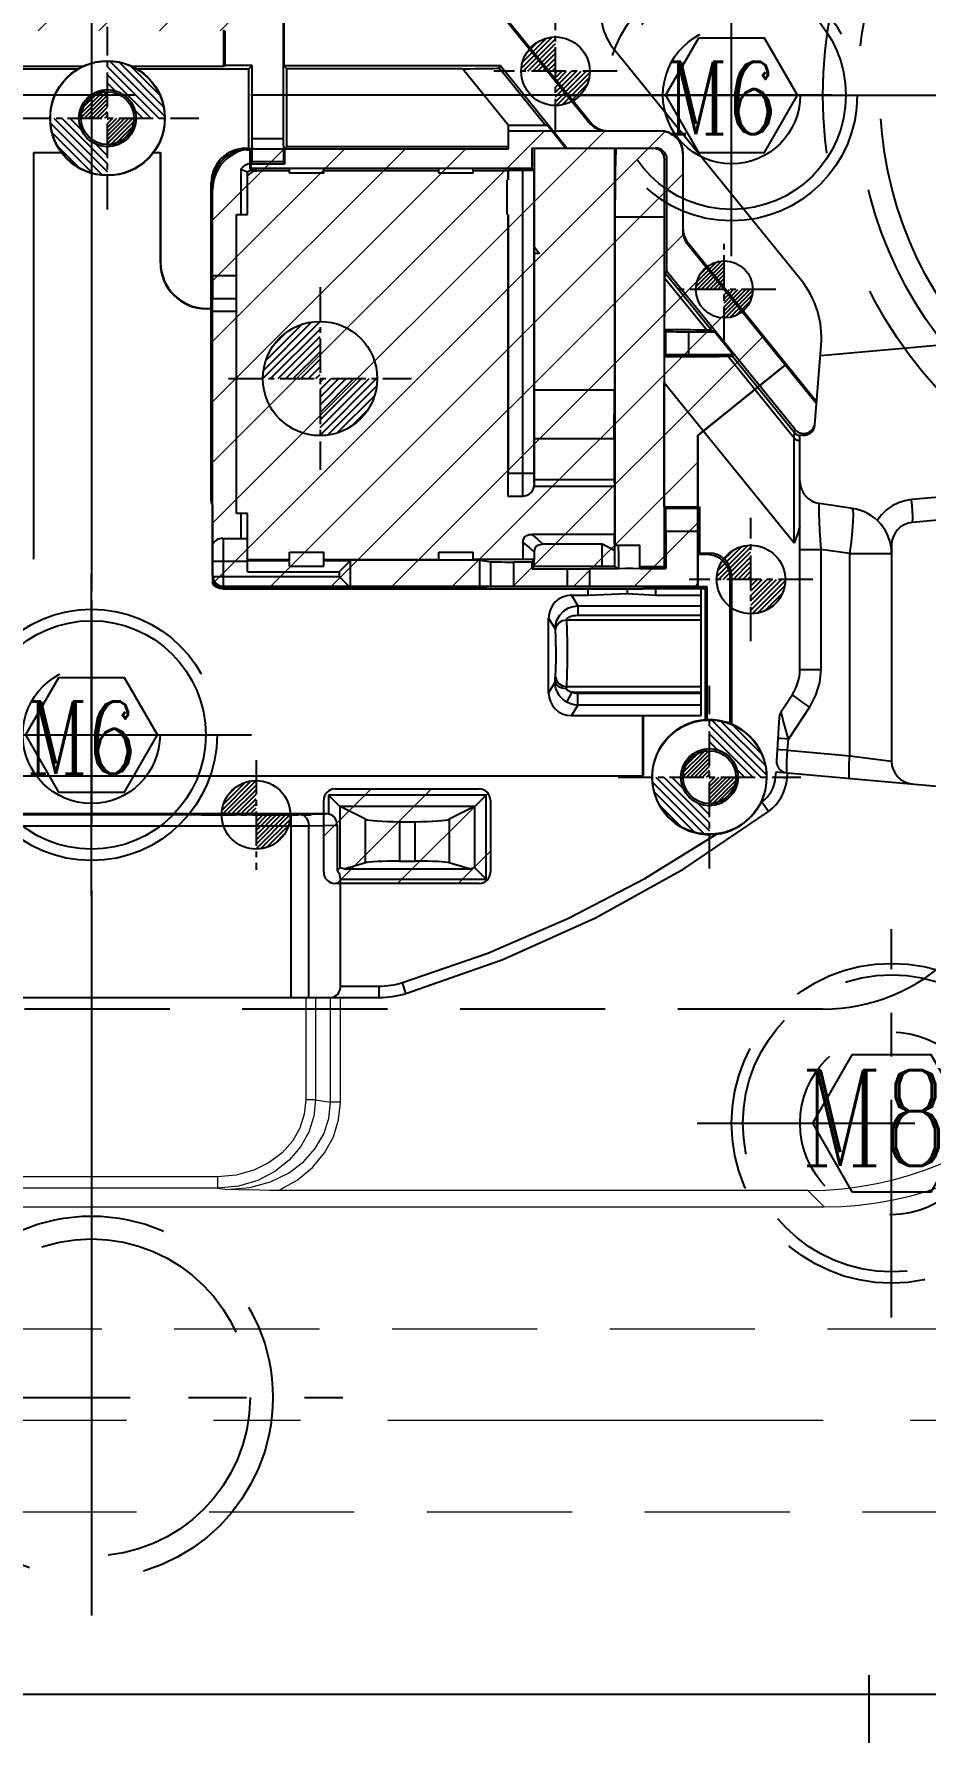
# Model space of a CAD drawing. Header units: inches. Extents: x 169168 to 170394, y -54081 to -53214.
# Drawn here: x 169780.8 to 169819.8, y -53600.1 to -53525.8 of the extents above; entities that cross this region are included whole.
import ezdxf

# ---------------------------------------------------------------- set-up
doc = ezdxf.new("R2010")
doc.units = ezdxf.units.IN
doc.header["$LTSCALE"] = 2
doc.header["$MEASUREMENT"] = 0
doc.header["$PDMODE"] = 3
doc.header["$PDSIZE"] = 0.3125
for name, pattern in [('CENTER', [50.8, 31.75, -6.35, 6.35, -6.35]), ('CENTER2', [1.125, 0.75, -0.125, 0.125, -0.125]), ('HIDDEN', [9.525, 6.35, -3.175])]:
    doc.linetypes.add(name, pattern=pattern)
doc.layers.get('0').update_dxf_attribs({"linetype": 'CONTINUOUS'})
doc.layers.get('Defpoints').update_dxf_attribs({"linetype": 'CONTINUOUS'})
for name, color, linetype in [('CAV-COR', 1, 'CONTINUOUS'), ('DEFAULT_1', 7, 'CENTER'), ('Layer3', 3, 'CONTINUOUS'), ('PIN', 4, 'CONTINUOUS'), ('SCREW', 52, 'HIDDEN'), ('SILDE', 6, 'CONTINUOUS'), ('SP', 3, 'CONTINUOUS'), ('SPRING', 160, 'CONTINUOUS'), ('y-cut', 7, 'CONTINUOUS'), ('壓塊', 157, 'CONTINUOUS'), ('文字', 1, 'CONTINUOUS')]:
    doc.layers.add(name, color=color, linetype=linetype)
for name, color, linetype, lineweight in [('dim', 3, 'CONTINUOUS', 15), ('WR', 122, 'HIDDEN', 18), ('截面', 191, 'CONTINUOUS', 15), ('枕位', 75, 'CONTINUOUS', 15)]:
    doc.layers.add(name, color=color, linetype=linetype, lineweight=lineweight)
doc.styles.add('ROMANC', font='romanc', dxfattribs={"width": 0.6, "height": 1})
doc.styles.get("Standard").update_dxf_attribs({"font": 'txt.shx', "width": 0.67})
doc.dimstyles.new('2.00', dxfattribs={"dimtxt": 4.5, "dimasz": 3, "dimexe": 0.666, "dimexo": 0.626, "dimgap": 1, "dimtad": 0, "dimzin": 0, "dimdsep": 46, "dimtxsty": 'Standard', "dimcen": 0.09, "dimclrd": 3, "dimclre": 3, "dimclrt": 7, "dimazin": 0, "dimtfac": 1, "dimtofl": 0, "dimtmove": 0, "dimatfit": 0, "dimfxl": 0, "dimtolj": 1, "dimtzin": 0, "dimarcsym": 0})

# ---------------------------------------------------------------- blocks, each defined once
blk = doc.blocks.new('20130710.143713')
at = {"layer": 'PIN', "linetype": 'Continuous'}
h = blk.add_hatch(dxfattribs=at)
h.set_pattern_fill('ANSI31', color=256, scale=6.545455, angle=180.5, style=0)
h.set_pattern_definition([(225.5, (3368.2201, 113694.80675), (0.5835685493, -0.573471216), [])])
h.paths.add_polyline_path([(0, 0), (0.079, -9, 0.414214), (9, 0.079)])
h.paths.add_polyline_path([(-9, -0.079), (0, 0), (-0.079, 9, 0.414214)])
at = {"layer": 'PIN', "linetype": 'CENTER2'}
for p, q in [((0, -9.8), (0, 9.8)), ((9.8, 0), (-9.8, 0))]:
    blk.add_line(p, q, dxfattribs=at)
at = {"layer": 'PIN', "linetype": 'Continuous'}
blk.add_circle((0, 0), 9, dxfattribs=at)
at = {"layer": 'SPRING', "linetype": 'CENTER', "ltscale": 0.5}
for p, q in [((0, -20.845), (0, 20.845)), ((20.875, 0), (-20.875, 0))]:
    blk.add_line(p, q, dxfattribs=at)
at = {"layer": 'SPRING', "linetype": 'CENTER'}
blk.add_line((20.875, 0), (-20.875, 0), dxfattribs=at)
at = {"layer": 'SPRING', "linetype": 'HIDDEN', "ltscale": 0.5}
for radius in [17, 15, 10]:
    blk.add_circle((0, 0), radius, dxfattribs=at)
for centre, start, end in [((-12.5, 0), 0, 180), ((12.5, 0), 180, 0)]:
    blk.add_arc(centre, 2.5, start, end, dxfattribs=at)
blk = doc.blocks.new('*D36942')
at = {"layer": 'Defpoints', "color": 0}
for p in [(169843.361, -53586.499), (169723.361, -53588.499), (169843.361, -53665.473)]:
    blk.add_point(p, dxfattribs=at)
at = {"layer": 'dim', "color": 3, "linetype": 'ByBlock', "lineweight": -2}
for p, q in [((169843.361, -53587.125), (169843.361, -53666.139)), ((169723.361, -53589.125), (169723.361, -53666.139)), ((169726.361, -53665.473), (169776.08, -53665.473)), ((169840.361, -53665.473), (169790.642, -53665.473))]:
    blk.add_line(p, q, dxfattribs=at)
at = {"layer": 'dim', "color": 3, "linetype": 'ByBlock'}
for points in [[(169726.361, -53664.973), (169726.361, -53665.973), (169723.361, -53665.473)], [(169840.361, -53665.973), (169840.361, -53664.973), (169843.361, -53665.473)]]:
    blk.add_solid(points, dxfattribs=at)
at = {"layer": 'dim', "color": 7, "linetype": 'ByBlock', "insert": (169783.361, -53665.473), "char_height": 4.5, "attachment_point": 5}
blk.add_mtext('\\A1;120.00', dxfattribs=at)
blk = doc.blocks.new('20160824.113844')
at = {"layer": '截面', "linetype": 'Continuous', "ltscale": 0.3}
h = blk.add_hatch(dxfattribs=at)
h.set_pattern_fill('ANSI31', color=256, scale=15, angle=180, style=0)
h.set_pattern_definition([(225, (340813.7074, -102540.2255), (1.325825215, -1.325825215), [])])
h.paths.add_polyline_path([(-37.889, -42.607), (-37.889, -10.11), (-36.447, -10.11), (-36.447, -5.556), (-23.747, -5.556), (-23.747, -10.11), (-22.305, -10.11), (-22.305, -42.607)])
edge = h.paths.add_edge_path()
edge.add_arc((-24.297, -66.423), 0.5, 180, 270)
edge.add_line((-24.297, -66.923), (-3.565, -66.923))
edge.add_line((-3.565, -66.923), (-3.565, -60.317))
edge.add_line((-3.565, -60.317), (0.26, -57.22))
edge.add_line((0.26, -57.22), (-3.997, -51.963))
edge.add_ellipse((-3.216, -51.331), major_axis=(0, 1.005), ratio=0.999904, start_angle=90, end_angle=129.00269, ccw=False)
edge.add_line((-4.221, -51.331), (-4.221, -47.984))
edge.add_ellipse((-5.226, -47.984), major_axis=(-1.005, 0), ratio=0.999962, start_angle=180, end_angle=270)
edge.add_line((-5.226, -46.979), (-11.847, -46.979))
edge.add_line((-11.847, -46.979), (-11.847, -47.763))
edge.add_line((-11.847, -47.763), (-22.997, -47.763))
edge.add_arc((-22.997, -49.563), 1.8, 90, 180)
edge.add_line((-24.797, -49.563), (-24.797, -66.423))
h.paths.add_polyline_path([(-58.941, -52.081), (-58.941, -61.041), (-58.036, -62.992), (-58.036, -65.32), (-43.888, -65.32), (-43.816, -65.317), (-43.745, -65.31), (-43.675, -65.297), (-43.606, -65.279), (-43.538, -65.257), (-43.471, -65.229), (-43.407, -65.197), (-43.345, -65.161), (-43.286, -65.12), (-43.23, -65.075), (-43.178, -65.026), (-43.129, -64.973), (-43.084, -64.918), (-43.044, -64.86), (-43.007, -64.798), (-41.979, -62.922), (-41.954, -62.872), (-41.931, -62.821), (-41.911, -62.769), (-41.894, -62.716), (-41.88, -62.661), (-41.87, -62.607), (-41.862, -62.551), (-41.857, -62.496), (-41.856, -62.44), (-41.856, -51.451), (-58.431, -51.451)])
h.paths.add_polyline_path([(-19.938, -76.283), (-19.938, -79.425, 0.414214), (-19.438, -79.925), (-13.138, -79.925, 0.414214), (-12.638, -79.425), (-12.638, -76.283, 0.414214), (-13.138, -75.783), (-19.438, -75.783, 0.414214)])
h.paths.add_polyline_path([(-47.556, -76.283), (-47.556, -79.425, 0.414214), (-47.056, -79.925), (-40.756, -79.925, 0.414214), (-40.256, -79.425), (-40.256, -76.283, 0.414214), (-40.756, -75.783), (-47.056, -75.783, 0.414214)])
at = {"layer": 'y-cut', "linetype": 'ByBlock'}
for p, q in [((-11.847, -47.763), (-11.847, -46.979)), ((-11.847, -46.979), (-5.226, -46.979)), ((-22.997, -47.763), (-11.847, -47.763)), ((-4.221, -47.984), (-4.221, -51.331)), ((-24.797, -66.423), (-24.797, -49.563)), ((-3.997, -51.963), (0.26, -57.22)), ((0.26, -57.22), (-3.565, -60.317)), ((-3.565, -60.317), (-3.565, -66.923)), ((-3.565, -66.923), (-24.297, -66.923)), ((-19.438, -75.783), (-13.138, -75.783)), ((-19.938, -79.425), (-19.938, -76.283)), ((-12.638, -76.283), (-12.638, -79.425)), ((-13.138, -79.925), (-19.438, -79.925))]:
    blk.add_line(p, q, dxfattribs=at)
for centre, radius, start, end in [((-22.997, -49.563), 1.8, 90, 180), ((-24.297, -66.423), 0.5, 180, 270), ((-19.438, -76.283), 0.5, 90, 180), ((-13.138, -76.283), 0.5, 0, 90), ((-19.438, -79.425), 0.5, 180, 270), ((-13.138, -79.425), 0.5, 270, 0)]:
    blk.add_arc(centre, radius, start, end, dxfattribs=at)
at = {"layer": 'y-cut', "linetype": 'ByBlock', "extrusion": (0, 0, -1)}
for centre, major_axis, ratio, start_param, end_param in [((-5.226, -47.984), (1.005, 0), 0.999962, 4.712389, 6.283185), ((-3.216, -51.331), (0, 1.005), 0.999904, 4.031664, 4.712389)]:
    blk.add_ellipse(centre, major_axis=major_axis, ratio=ratio, start_param=start_param, end_param=end_param, dxfattribs=at)
blk = doc.blocks.new('20160723.115749')
at = {"layer": 'SCREW', "linetype": 'CENTER', "ltscale": 0.15}
for p, q in [((0, -8.5), (0, 8.5)), ((-8.5, 0), (8.5, 0))]:
    blk.add_line(p, q, dxfattribs=at)
at = {"layer": 'SCREW', "ltscale": 0.5}
blk.add_lwpolyline([(-1.732, 3), (-3.464, 0), (-1.732, -3), (1.732, -3), (3.464, 0), (1.732, 3)], close=True, dxfattribs=at)
for radius in [7, 6.5, 4]:
    blk.add_circle((0, 0), radius, dxfattribs=at)
at = {"layer": 'Layer3', "style": 'ROMANC', "width": 0.8}
blk.add_text('M8', height=4.1865, dxfattribs=at).set_placement((-3.976, -1.858))
blk = doc.blocks.new('20140410.082121')
at = {"layer": 'SCREW', "color": 137, "linetype": 'CENTER', "ltscale": 0.25}
for p, q in [((0, -7.042), (0, 7.042)), ((-7, 0), (7, 0))]:
    blk.add_line(p, q, dxfattribs=at)
at = {"layer": 'SCREW', "color": 137, "linetype": 'Continuous'}
blk.add_lwpolyline([(-1.443, 2.5), (-2.887, 0), (-1.443, -2.5), (1.443, -2.5), (2.887, 0), (1.443, 2.5)], close=True, dxfattribs=at)
at = {"layer": 'SCREW', "color": 137}
for radius in [5.5, 5, 3]:
    blk.add_circle((0, 0), radius, dxfattribs=at)
at = {"layer": 'dim', "style": 'ROMANC', "width": 0.8}
blk.add_text('M6', height=3.1716, dxfattribs=at).set_placement((-2.868, -1.703))
blk = doc.blocks.new('20160826.162442')
at = {"color": 8, "linetype": 'HIDDEN'}
blk.add_circle((0, 0), 19, dxfattribs=at)
at = {"layer": 'SP', "linetype": 'CENTER', "ltscale": 0.25}
for p, q in [((0, -21.5), (0, 21.5)), ((-21.5, 0), (21.5, 0))]:
    blk.add_line(p, q, dxfattribs=at)
at = {"layer": 'SP', "linetype": 'HIDDEN'}
for radius in [17.5, 16.5]:
    blk.add_circle((0, 0), radius, dxfattribs=at)
at = {"layer": 'dim', "insert": (-5.289, -6.05), "char_height": 4.0633, "attachment_point": 5}
blk.add_mtext('Ø35', dxfattribs=at)
at = {"layer": 'SP'}
for s, p in [('S', (-6.081, 3.359)), ('P', (4.334, -7.124))]:
    blk.add_text(s, height=4.582, dxfattribs=at).set_placement(p)
blk = doc.blocks.new('*D38800')
at = {"layer": 'Defpoints', "color": 0}
for p in [(169843.361, -53584.859), (169831.361, -53598.499), (169831.361, -53604.065)]:
    blk.add_point(p, dxfattribs=at)
at = {"layer": 'dim', "color": 3, "linetype": 'ByBlock', "lineweight": -2}
for p, q in [((169843.361, -53585.485), (169843.361, -53604.731)), ((169831.361, -53599.125), (169831.361, -53604.731)), ((169828.361, -53604.065), (169825.361, -53604.065)), ((169846.361, -53604.065), (169849.361, -53604.065))]:
    blk.add_line(p, q, dxfattribs=at)
at = {"layer": 'dim', "color": 3, "linetype": 'ByBlock'}
for points in [[(169828.361, -53604.565), (169828.361, -53603.565), (169831.361, -53604.065)], [(169846.361, -53603.565), (169846.361, -53604.565), (169843.361, -53604.065)]]:
    blk.add_solid(points, dxfattribs=at)
at = {"layer": 'dim', "color": 7, "linetype": 'ByBlock', "insert": (169819.336, -53604.065), "char_height": 4.5, "attachment_point": 5}
blk.add_mtext('\\A1;12.00', dxfattribs=at)

msp = doc.modelspace()

# ---------------------------------------------------------------- hatches: boundary and pattern name
at = {"layer": 'PIN', "linetype": 'Continuous'}
h = msp.add_hatch(dxfattribs=at)
h.set_pattern_fill('ANSI31', color=3, scale=1.2, angle=90, style=0)
h.set_pattern_definition([(45, (169557.32246, -53544.53639), (0.10606602, -0.10606602), [])])
h.paths.add_polyline_path([(169803.661, -53527.449), (169805.161, -53527.449, -0.414214), (169803.661, -53528.949)])
h.paths.add_polyline_path([(169803.661, -53525.949), (169803.661, -53527.449), (169802.161, -53527.449, -0.414214)])
h = msp.add_hatch(dxfattribs=at)
h.set_pattern_fill('ANSI31', color=31, scale=2, angle=90, style=0)
h.set_pattern_definition([(135, (169989.34642, -53543.74344), (-0.1767767, -0.1767767), [])])
h.paths.add_polyline_path([(169784.064, -53527.004, -0.414214), (169786.564, -53529.504), (169785.314, -53529.504, 0.414214), (169784.064, -53528.254)])
h.paths.add_polyline_path([(169782.814, -53529.504, 0.414214), (169784.064, -53530.754), (169784.064, -53532.004, -0.414214), (169781.564, -53529.504)])
h = msp.add_hatch(dxfattribs=at)
h.set_pattern_fill('ANSI31', color=31, angle=90, style=0)
h.set_pattern_definition([(45, (169578.78237, -53543.74344), (0.08838835, -0.08838835), [])])
h.paths.add_polyline_path([(169784.064, -53529.504), (169785.314, -53529.504, -0.414214), (169784.064, -53530.754)])
h.paths.add_polyline_path([(169784.064, -53528.254), (169784.064, -53529.504), (169782.814, -53529.504, -0.414214)])
h = msp.add_hatch(dxfattribs=at)
h.set_pattern_fill('ANSI31', color=6, angle=90, style=0)
h.set_pattern_definition([(45, (169605.76416, -53551.23844), (0.08838835, -0.08838835), [])])
h.paths.add_polyline_path([(169811.046, -53536.999), (169812.296, -53536.999, -0.414214), (169811.046, -53538.249)])
h.paths.add_polyline_path([(169811.046, -53535.749), (169811.046, -53536.999), (169809.796, -53536.999, -0.414214)])
h = msp.add_hatch(dxfattribs=at)
h.set_pattern_fill('ANSI31', color=5, scale=1.875, angle=270, style=0)
h.set_pattern_definition([(225, (170049.96343, -53523.09909), (-0.16572815, 0.16572815), [])])
h.paths.add_polyline_path([(169793.361, -53540.899), (169790.861, -53540.899, -0.414214), (169793.361, -53538.399)])
h.paths.add_polyline_path([(169793.361, -53543.399), (169793.361, -53540.899), (169795.861, -53540.899, -0.414214)])
h = msp.add_hatch(dxfattribs=at)
h.set_pattern_fill('ANSI31', color=3, scale=1.2, angle=90, style=0)
h.set_pattern_definition([(45, (169565.87246, -53566.78639), (0.10606602, -0.10606602), [])])
h.paths.add_polyline_path([(169812.211, -53549.699), (169813.711, -53549.699, -0.414214), (169812.211, -53551.199)])
h.paths.add_polyline_path([(169812.211, -53548.199), (169812.211, -53549.699), (169810.711, -53549.699, -0.414214)])
h = msp.add_hatch(dxfattribs=at)
h.set_pattern_fill('ANSI31', color=31, scale=2, angle=90, style=0)
h.set_pattern_definition([(135, (170015.67742, -53572.58694), (-0.1767767, -0.1767767), [])])
h.paths.add_polyline_path([(169810.395, -53555.847, -0.414214), (169812.895, -53558.347), (169811.645, -53558.347, 0.414214), (169810.395, -53557.097)])
h.paths.add_polyline_path([(169809.145, -53558.347, 0.414214), (169810.395, -53559.597), (169810.395, -53560.847, -0.414214), (169807.895, -53558.347)])
h = msp.add_hatch(dxfattribs=at)
h.set_pattern_fill('ANSI31', color=31, angle=90, style=0)
h.set_pattern_definition([(45, (169605.11337, -53572.58694), (0.08838835, -0.08838835), [])])
h.paths.add_polyline_path([(169810.395, -53558.347), (169811.645, -53558.347, -0.414214), (169810.395, -53559.597)])
h.paths.add_polyline_path([(169810.395, -53557.097), (169810.395, -53558.347), (169809.145, -53558.347, -0.414214)])
h = msp.add_hatch(dxfattribs=at)
h.set_pattern_fill('ANSI31', color=3, scale=1.125, angle=270, style=0)
h.set_pattern_definition([(225, (169944.52241, -53549.31894), (-0.09943689, 0.09943689), [])])
h.paths.add_polyline_path([(169790.561, -53559.999), (169789.061, -53559.999, -0.414214), (169790.561, -53558.499)])
h.paths.add_polyline_path([(169790.561, -53561.499), (169790.561, -53559.999), (169792.061, -53559.999, -0.414214)])

# ---------------------------------------------------------------- linework, layer by layer
at = {"linetype": 'CENTER', "ltscale": 0.5}
msp.add_line((169783.361, -53258.499), (169783.361, -53658.499), dxfattribs=at)
at = {"color": 8, "linetype": 'CENTER', "ltscale": 0.2}
msp.add_line((169772.361, -53585.499), (169794.361, -53585.499), dxfattribs=at)
at = {"color": 8, "linetype": 'HIDDEN', "ltscale": 0.8}
for radius in [7.938, 6.938]:
    msp.add_circle((169783.361, -53585.499), radius, dxfattribs=at)
at = {"layer": 'CAV-COR', "linetype": 'ByBlock'}
for p, q in [((169791.755, -53525.071), (169791.755, -53530.414)), ((169801.403, -53525.09), (169805.123, -53529.684)), ((169801.451, -53525.073), (169805.185, -53529.684)), ((169789.142, -53525.636), (169789.142, -53527.24)), ((169789.19, -53525.685), (169789.19, -53527.192)), ((169791.782, -53525.155), (169791.782, -53527.219)), ((169814.401, -53536.593), (169806.214, -53526.483)), ((169771.737, -53527.34), (169782.787, -53527.34)), ((169782.973, -53527.24), (169777.681, -53527.24)), ((169789.142, -53527.24), (169785.155, -53527.24)), ((169785.342, -53527.34), (169790.248, -53527.34)), ((169789.19, -53527.192), (169789.142, -53527.24)), ((169790.396, -53527.192), (169789.19, -53527.192)), ((169790.248, -53527.34), (169790.396, -53527.192)), ((169790.248, -53530.823), (169790.248, -53527.34)), ((169790.396, -53530.414), (169790.396, -53527.192)), ((169801.249, -53527.219), (169791.782, -53527.219)), ((169791.903, -53527.34), (169791.782, -53527.219)), ((169799.609, -53527.34), (169791.903, -53527.34)), ((169791.903, -53530.749), (169791.903, -53527.34)), ((169799.609, -53527.34), (169801.611, -53529.813)), ((169801.204, -53527.315), (169801.178, -53527.316)), ((169801.204, -53527.315), (169801.249, -53527.219)), ((169801.204, -53527.315), (169803.22, -53529.805)), ((169804.157, -53530.81), (169801.249, -53527.219)), ((169801.611, -53529.805), (169803.306, -53529.805)), ((169801.611, -53530.841), (169801.611, -53529.813)), ((169801.611, -53530.056), (169805.904, -53530.056)), ((169803.306, -53529.805), (169804.12, -53530.81)), ((169805.123, -53529.684), (169805.185, -53529.684)), ((169805.966, -53530.056), (169808.232, -53530.056)), ((169780.848, -53548.8), (169780.848, -53531.011)), ((169780.848, -53531.011), (169782.054, -53531.011)), ((169786.074, -53531.011), (169786.376, -53531.011)), ((169786.376, -53535.835), (169786.376, -53531.011)), ((169786.389, -53531.011), (169786.389, -53535.822)), ((169790.107, -53530.823), (169790.248, -53530.823)), ((169790.169, -53530.885), (169790.109, -53530.825)), ((169790.169, -53530.885), (169790.309, -53530.885)), ((169790.309, -53530.885), (169790.248, -53530.823)), ((169791.755, -53530.414), (169790.396, -53530.414)), ((169790.461, -53530.841), (169801.611, -53530.841)), ((169791.811, -53530.841), (169791.903, -53530.749)), ((169791.811, -53530.841), (169791.811, -53531.514)), ((169791.903, -53530.749), (169801.611, -53530.749)), ((169802.626, -53530.81), (169808.034, -53530.81)), ((169802.626, -53530.81), (169802.626, -53531.706)), ((169802.736, -53535.149), (169802.736, -53530.81)), ((169806.24, -53530.81), (169806.24, -53541.402)), ((169809.237, -53531.061), (169809.237, -53534.332)), ((169789.893, -53531.738), (169789.893, -53533.716)), ((169790.308, -53531.738), (169790.34, -53531.706)), ((169790.521, -53531.739), (169790.308, -53531.738)), ((169790.387, -53531.419), (169790.34, -53531.514)), ((169791.811, -53531.514), (169790.34, -53531.514)), ((169790.34, -53531.514), (169790.34, -53531.706)), ((169792.024, -53531.706), (169790.34, -53531.706)), ((169791.764, -53531.419), (169790.387, -53531.419)), ((169790.597, -53531.815), (169790.521, -53531.739)), ((169791.764, -53531.419), (169791.811, -53531.514)), ((169793.531, -53531.709), (169792.024, -53531.709)), ((169792.024, -53531.916), (169792.024, -53531.709)), ((169798.556, -53531.706), (169793.531, -53531.706)), ((169793.531, -53531.916), (169793.531, -53531.709)), ((169800.064, -53531.709), (169798.556, -53531.709)), ((169798.556, -53531.916), (169798.556, -53531.709)), ((169802.626, -53531.706), (169800.064, -53531.706)), ((169800.064, -53531.916), (169800.064, -53531.709)), ((169801.595, -53531.793), (169801.573, -53531.815)), ((169802.216, -53531.793), (169801.595, -53531.793)), ((169801.595, -53531.793), (169801.595, -53532.208)), ((169802.216, -53531.793), (169802.218, -53545.856)), ((169802.626, -53531.706), (169802.718, -53531.798)), ((169802.718, -53531.798), (169802.719, -53545.331)), ((169808.421, -53531.313), (169808.537, -53531.313)), ((169808.537, -53536.219), (169808.537, -53531.313)), ((169788.6, -53537.832), (169788.6, -53532.331)), ((169788.661, -53532.392), (169788.6, -53532.331)), ((169788.661, -53548.157), (169788.661, -53532.392)), ((169790.195, -53533.716), (169790.195, -53531.859)), ((169792.024, -53531.815), (169790.597, -53531.815)), ((169793.531, -53531.916), (169792.024, -53531.916)), ((169798.556, -53531.815), (169793.531, -53531.815)), ((169800.064, -53531.916), (169798.556, -53531.916)), ((169801.573, -53531.815), (169800.064, -53531.815)), ((169801.551, -53532.208), (169801.573, -53532.208)), ((169801.551, -53533.716), (169801.551, -53532.208)), ((169801.573, -53531.815), (169801.573, -53532.208)), ((169789.714, -53533.716), (169790.195, -53533.716)), ((169789.714, -53546.811), (169789.714, -53533.716)), ((169801.573, -53533.716), (169801.551, -53533.716)), ((169801.573, -53533.716), (169801.573, -53546.044)), ((169801.595, -53533.716), (169801.595, -53545.039)), ((169806.262, -53533.825), (169808.409, -53533.825)), ((169806.262, -53533.825), (169806.262, -53548.199)), ((169808.409, -53533.825), (169808.409, -53549.134)), ((169802.736, -53535.149), (169802.966, -53535.433)), ((169802.736, -53545.542), (169802.736, -53535.433)), ((169802.966, -53535.433), (169802.737, -53535.433)), ((169809.461, -53534.964), (169815.089, -53541.915)), ((169809.461, -53534.964), (169809.461, -53535.041)), ((169809.461, -53535.041), (169815.084, -53541.985)), ((169786.376, -53535.835), (169786.389, -53535.822)), ((169808.537, -53536.219), (169808.441, -53536.253)), ((169808.441, -53536.253), (169810.495, -53538.79)), ((169814.125, -53543.119), (169808.537, -53536.219)), ((169788.661, -53536.409), (169788.653, -53537.41)), ((169789.714, -53536.409), (169788.661, -53536.409)), ((169810.281, -53538.783), (169808.435, -53536.503)), ((169788.6, -53537.946), (169788.653, -53537.41)), ((169788.661, -53537.946), (169788.657, -53537.411)), ((169789.714, -53537.411), (169788.661, -53537.411)), ((169788.386, -53537.845), (169788.399, -53537.832)), ((169788.587, -53537.845), (169788.386, -53537.845)), ((169788.399, -53537.832), (169788.6, -53537.832)), ((169788.6, -53537.832), (169788.587, -53537.845)), ((169788.587, -53537.845), (169788.587, -53546.181)), ((169788.6, -53537.946), (169789.714, -53537.946)), ((169788.6, -53537.946), (169788.6, -53546.294)), ((169808.419, -53538.768), (169808.493, -53538.842)), ((169808.493, -53539.864), (169808.493, -53538.842)), ((169809.498, -53538.85), (169810.623, -53538.85)), ((169809.498, -53539.855), (169809.498, -53538.85)), ((169810.495, -53538.79), (169810.623, -53538.85)), ((169811.436, -53539.855), (169810.623, -53538.85)), ((169808.417, -53539.94), (169808.493, -53539.864)), ((169811.436, -53539.855), (169809.498, -53539.855)), ((169814.108, -53543.509), (169811.203, -53539.922)), ((169811.408, -53539.916), (169811.436, -53539.855)), ((169811.408, -53539.916), (169814.114, -53543.258)), ((169815.01, -53542.923), (169815.284, -53539.439)), ((169809.893, -53543.395), (169813.718, -53540.298)), ((169806.24, -53541.402), (169802.736, -53541.402)), ((169806.226, -53543.529), (169806.24, -53541.402)), ((169814.098, -53548.102), (169808.416, -53541.085)), ((169808.416, -53546.519), (169808.416, -53541.085)), ((169802.736, -53543.529), (169806.226, -53543.529)), ((169806.226, -53543.529), (169806.226, -53545.326)), ((169809.893, -53550.001), (169809.893, -53543.395)), ((169814.098, -53548.102), (169814.108, -53543.509)), ((169814.108, -53543.509), (169814.119, -53543.264)), ((169814.114, -53543.258), (169814.125, -53543.119)), ((169814.352, -53553.63), (169814.352, -53543.362)), ((169801.595, -53545.039), (169802.718, -53545.039)), ((169802.719, -53545.331), (169802.72, -53545.448)), ((169806.24, -53545.619), (169802.73, -53545.619)), ((169802.736, -53545.326), (169806.226, -53545.326)), ((169806.226, -53545.326), (169806.24, -53545.619)), ((169806.24, -53545.619), (169806.24, -53547.719)), ((169788.65, -53546.457), (169788.65, -53549.848)), ((169801.573, -53546.044), (169802.233, -53546.044)), ((169808.416, -53546.519), (169809.963, -53546.519)), ((169808.416, -53546.519), (169808.477, -53546.58)), ((169808.477, -53546.58), (169809.893, -53546.58)), ((169809.893, -53546.524), (169809.897, -53546.58)), ((169809.897, -53546.718), (169809.902, -53546.58)), ((169809.902, -53546.58), (169809.963, -53546.519)), ((169809.963, -53546.519), (169809.963, -53548.537)), ((169790.195, -53546.811), (169789.714, -53546.811)), ((169789.893, -53546.811), (169789.893, -53547.895)), ((169790.195, -53549.366), (169790.195, -53546.811)), ((169809.893, -53547.585), (169809.897, -53546.718)), ((169789.103, -53547.895), (169790.195, -53547.895)), ((169789.125, -53548.018), (169789.127, -53548.652)), ((169802.233, -53548.077), (169802.233, -53548.821)), ((169806.24, -53547.719), (169802.631, -53547.719)), ((169805.709, -53548.143), (169803.107, -53548.143)), ((169805.709, -53549.127), (169805.709, -53548.143)), ((169808.486, -53547.585), (169809.893, -53547.585)), ((169808.486, -53547.585), (169808.486, -53549.211)), ((169780.848, -53548.8), (169780.826, -53548.778)), ((169788.661, -53548.199), (169788.681, -53548.17)), ((169788.661, -53549.501), (169788.661, -53548.177)), ((169788.661, -53548.9), (169790.195, -53548.9)), ((169789.127, -53548.652), (169789.127, -53550.068)), ((169790.195, -53548.821), (169792.024, -53548.821)), ((169790.195, -53548.864), (169792.024, -53548.864)), ((169792.024, -53548.498), (169793.531, -53548.498)), ((169792.024, -53549.108), (169792.024, -53548.498)), ((169793.531, -53549.108), (169793.531, -53548.498)), ((169793.531, -53548.821), (169798.556, -53548.821)), ((169793.531, -53548.864), (169794.698, -53548.864)), ((169794.196, -53549.366), (169794.698, -53548.864)), ((169800.35, -53548.855), (169794.698, -53548.855)), ((169794.698, -53550.077), (169794.698, -53548.855)), ((169798.556, -53548.498), (169800.064, -53548.498)), ((169798.556, -53548.853), (169798.556, -53548.498)), ((169800.064, -53548.853), (169800.064, -53548.498)), ((169802.233, -53548.821), (169800.064, -53548.821)), ((169800.35, -53548.855), (169800.828, -53548.923)), ((169800.35, -53550.077), (169800.35, -53548.855)), ((169802.731, -53548.826), (169802.233, -53548.821)), ((169802.626, -53548.931), (169802.731, -53548.826)), ((169802.731, -53549.127), (169802.731, -53548.826)), ((169802.735, -53548.826), (169802.736, -53548.497)), ((169806.254, -53549.13), (169806.254, -53548.443)), ((169806.262, -53548.199), (169807.357, -53548.199)), ((169807.357, -53549.211), (169807.357, -53548.199)), ((169809.963, -53548.537), (169809.893, -53548.607)), ((169810.295, -53548.607), (169809.893, -53548.607)), ((169809.963, -53548.537), (169810.365, -53548.537)), ((169810.365, -53548.537), (169810.295, -53548.607)), ((169814.352, -53548.376), (169815.265, -53548.376)), ((169815.265, -53548.376), (169815.265, -53553.63)), ((169788.661, -53549.566), (169794.196, -53549.566)), ((169790.195, -53549.366), (169794.196, -53549.366)), ((169792.024, -53549.108), (169793.531, -53549.108)), ((169794.196, -53549.366), (169794.196, -53549.566)), ((169794.196, -53549.566), (169794.679, -53550.049)), ((169800.828, -53550.001), (169800.828, -53548.923)), ((169802.626, -53548.931), (169801.831, -53548.931)), ((169801.831, -53550.001), (169801.831, -53548.931)), ((169802.626, -53548.931), (169802.626, -53549.232)), ((169802.626, -53549.232), (169802.731, -53549.127)), ((169802.626, -53549.232), (169804.164, -53549.232)), ((169805.709, -53549.127), (169802.731, -53549.127)), ((169804.164, -53549.232), (169804.164, -53550.001)), ((169805.169, -53549.211), (169806.415, -53549.211)), ((169805.169, -53550.023), (169805.169, -53549.211)), ((169806.254, -53549.13), (169805.709, -53549.127)), ((169806.254, -53549.13), (169806.415, -53549.211)), ((169807.357, -53549.134), (169808.409, -53549.134)), ((169807.357, -53549.211), (169808.486, -53549.211)), ((169808.486, -53549.211), (169808.409, -53549.134)), ((169811.37, -53549.542), (169811.3, -53549.612)), ((169811.3, -53556.003), (169811.3, -53549.612)), ((169811.37, -53556.031), (169811.37, -53549.542)), ((169789.127, -53550.068), (169788.935, -53550.03)), ((169789.089, -53550.106), (169789.127, -53550.068)), ((169789.089, -53550.106), (169805.076, -53550.106)), ((169794.698, -53550.068), (169789.127, -53550.068)), ((169789.161, -53550.001), (169794.683, -53550.001)), ((169794.698, -53550.001), (169809.893, -53550.001)), ((169800.35, -53550.077), (169794.698, -53550.077)), ((169800.828, -53550.005), (169800.35, -53550.001)), ((169800.828, -53550.009), (169800.35, -53550.077)), ((169801.831, -53550.001), (169800.828, -53550.009)), ((169804.164, -53550.001), (169805.169, -53550.01)), ((169804.358, -53550.387), (169805.076, -53550.387)), ((169804.358, -53550.387), (169804.636, -53550.851)), ((169805.076, -53550.106), (169806.794, -53550.099)), ((169805.076, -53550.106), (169805.076, -53550.387)), ((169805.076, -53550.387), (169806.794, -53550.315)), ((169810.295, -53550.023), (169805.169, -53550.023)), ((169806.794, -53550.099), (169807.484, -53550.103)), ((169806.794, -53550.099), (169806.794, -53550.315)), ((169806.794, -53550.315), (169808.035, -53550.387)), ((169807.484, -53550.093), (169810.225, -53550.093)), ((169808.035, -53550.093), (169808.035, -53550.387)), ((169808.035, -53550.387), (169810.037, -53550.387)), ((169810.037, -53555.654), (169810.037, -53550.093)), ((169810.295, -53550.023), (169810.225, -53550.093)), ((169810.225, -53555.841), (169810.225, -53550.093)), ((169810.295, -53555.837), (169810.295, -53550.023)), ((169804.636, -53550.851), (169810.037, -53550.851)), ((169804.636, -53550.851), (169804.636, -53551.263)), ((169803.361, -53551.386), (169803.657, -53551.88)), ((169803.361, -53554.655), (169803.361, -53551.386)), ((169804.156, -53551.461), (169810.037, -53551.461)), ((169804.636, -53551.263), (169810.037, -53551.263)), ((169803.645, -53554.18), (169803.65, -53554.061)), ((169814.352, -53553.63), (169815.265, -53553.63)), ((169803.645, -53554.18), (169803.361, -53554.655)), ((169804.154, -53555.065), (169804.394, -53554.63)), ((169804.156, -53554.38), (169810.037, -53554.38)), ((169804.394, -53554.63), (169810.037, -53554.63)), ((169810.037, -53554.692), (169804.635, -53554.692)), ((169804.635, -53555.19), (169804.635, -53554.692)), ((169813.529, -53555.479), (169814.022, -53554.729)), ((169804.635, -53555.19), (169804.358, -53555.654)), ((169810.037, -53555.19), (169804.635, -53555.19)), ((169814.77, -53555.279), (169813.846, -53556.683)), ((169804.358, -53555.654), (169810.037, -53555.654)), ((169807.481, -53558.29), (169807.481, -53555.654)), ((169807.494, -53555.654), (169807.494, -53558.277)), ((169810.225, -53555.841), (169810.295, -53555.837)), ((169811.37, -53556.031), (169811.3, -53556.003)), ((169813.447, -53555.724), (169813.331, -53557.635)), ((169813.846, -53556.683), (169813.72, -53556.224)), ((169813.816, -53557.17), (169813.846, -53556.683)), ((169759.241, -53558.29), (169807.481, -53558.29)), ((169807.494, -53558.277), (169807.481, -53558.29)), ((169813.291, -53558.351), (169813.309, -53558.122)), ((169813.792, -53558.39), (169813.291, -53558.351)), ((169813.786, -53558.164), (169813.778, -53558.131)), ((169813.792, -53558.39), (169813.809, -53558.166)), ((169800.627, -53559.133), (169793.732, -53559.133)), ((169794.227, -53559.628), (169793.732, -53559.133)), ((169793.732, -53559.133), (169793.732, -53559.964)), ((169794.02, -53558.861), (169800.32, -53558.861)), ((169800.132, -53559.628), (169800.627, -53559.133)), ((169800.627, -53562.818), (169800.627, -53559.133)), ((169793.61, -53559.955), (169773.112, -53559.955)), ((169774.536, -53559.982), (169792.103, -53559.982)), ((169792.103, -53559.982), (169792.27, -53559.981)), ((169792.103, -53567.995), (169792.103, -53559.982)), ((169792.27, -53559.981), (169792.427, -53559.98)), ((169792.427, -53559.98), (169793.61, -53559.955)), ((169793.52, -53562.503), (169793.52, -53559.361)), ((169794.227, -53559.628), (169794.227, -53562.323)), ((169800.124, -53559.634), (169794.235, -53559.634)), ((169795.352, -53560.188), (169794.235, -53559.634)), ((169800.124, -53559.634), (169799.007, -53560.188)), ((169800.132, -53562.323), (169800.132, -53559.628)), ((169800.82, -53559.361), (169800.82, -53562.503)), ((169812.639, -53559.478), (169812.684, -53559.445)), ((169812.982, -53559.849), (169812.684, -53559.445)), ((169774.619, -53560.484), (169792.602, -53560.483)), ((169792.602, -53560.483), (169792.873, -53560.481)), ((169792.873, -53560.481), (169794.112, -53560.455)), ((169792.873, -53567.995), (169792.873, -53560.481)), ((169794.112, -53560.455), (169794.112, -53562.438)), ((169795.352, -53562.09), (169795.352, -53560.188)), ((169796.837, -53560.297), (169797.523, -53560.297)), ((169796.837, -53560.297), (169796.837, -53562.025)), ((169797.523, -53562.025), (169797.523, -53560.297)), ((169799.007, -53560.188), (169799.007, -53562.09)), ((169794.42, -53562.367), (169795.352, -53562.09)), ((169796.837, -53562.025), (169797.523, -53562.025)), ((169799.007, -53562.09), (169799.94, -53562.367)), ((169800.32, -53563.003), (169794.02, -53563.003)), ((169794.227, -53562.323), (169794.112, -53562.438)), ((169794.243, -53562.315), (169794.247, -53562.316)), ((169794.42, -53562.367), (169794.247, -53562.316)), ((169794.258, -53562.818), (169800.627, -53562.818)), ((169794.258, -53567.493), (169794.258, -53562.818)), ((169794.42, -53562.367), (169799.94, -53562.367)), ((169800.112, -53562.316), (169799.94, -53562.367)), ((169800.117, -53562.315), (169800.112, -53562.316)), ((169800.132, -53562.323), (169800.627, -53562.818)), ((169801.363, -53566.331), (169805.408, -53564.51)), ((169797.112, -53567.822), (169801.363, -53566.331)), ((169797.112, -53567.822), (169796.966, -53567.341)), ((169770.55, -53567.995), (169795.943, -53567.995)), ((169794.258, -53567.493), (169795.943, -53567.493)), ((169795.943, -53567.995), (169795.943, -53567.493)), ((169835.361, -53598.499), (169731.361, -53598.499))]:
    msp.add_line(p, q, dxfattribs=at)
for points in [[(169801.178, -53527.316), (169801.247, -53527.385), (169801.316, -53527.454)], [(169790.308, -53531.738), (169790.308, -53531.667), (169790.309, -53531.572), (169790.309, -53530.885)], [(169807.933, -53530.81), (169808.016, -53530.817), (169808.097, -53530.839), (169808.175, -53530.875)], [(169808.175, -53530.875), (169808.248, -53530.927), (169808.312, -53530.994), (169808.366, -53531.078), (169808.406, -53531.183), (169808.421, -53531.313)], [(169789.893, -53531.738), (169789.985, -53531.641), (169790.089, -53531.563), (169790.199, -53531.504), (169790.309, -53531.465)], [(169789.893, -53531.738), (169790.04, -53531.793), (169790.152, -53531.839), (169790.195, -53531.859)], [(169790.195, -53531.859), (169790.275, -53531.803), (169790.359, -53531.766), (169790.438, -53531.746), (169790.521, -53531.739)], [(169809.237, -53534.409), (169809.263, -53534.635), (169809.339, -53534.849), (169809.461, -53535.041)], [(169814.352, -53543.652), (169814.219, -53543.597), (169814.108, -53543.509)], [(169814.352, -53543.42), (169814.222, -53543.357), (169814.114, -53543.258)], [(169802.218, -53545.856), (169802.219, -53546), (169802.22, -53546.044)], [(169802.233, -53546.044), (169802.374, -53546.024), (169802.504, -53545.965), (169802.612, -53545.873), (169802.689, -53545.754), (169802.73, -53545.619)], [(169788.587, -53546.181), (169788.604, -53546.329), (169788.65, -53546.457)], [(169815.206, -53546.371), (169815.195, -53546.391), (169815.187, -53546.465), (169815.183, -53546.611), (169815.185, -53546.841), (169815.195, -53547.163), (169815.214, -53547.558), (169815.238, -53547.981), (169815.265, -53548.376)], [(169814.352, -53547.377), (169814.228, -53547.734), (169814.098, -53548.102)], [(169789.123, -53547.895), (169789.124, -53547.924), (169789.125, -53548.018)], [(169802.233, -53548.077), (169802.242, -53547.991), (169802.271, -53547.908), (169802.326, -53547.83), (169802.406, -53547.77), (169802.509, -53547.732), (169802.631, -53547.719)], [(169802.233, -53548.077), (169802.492, -53548.285), (169802.736, -53548.497)], [(169802.631, -53547.719), (169802.876, -53547.929), (169803.107, -53548.143)], [(169802.736, -53548.497), (169802.753, -53548.376), (169802.806, -53548.272), (169802.888, -53548.199), (169802.991, -53548.157), (169803.107, -53548.143)], [(169806.398, -53548.199), (169806.401, -53548.218), (169806.404, -53548.276), (169806.407, -53548.369)], [(169806.407, -53548.369), (169806.41, -53548.495), (169806.412, -53548.648)], [(169806.412, -53548.648), (169806.415, -53549.013), (169806.415, -53549.211)], [(169806.415, -53549.211), (169806.729, -53549.204), (169807.043, -53549.204), (169807.357, -53549.211)], [(169789.089, -53550.106), (169788.957, -53550.088), (169788.834, -53550.037), (169788.73, -53549.955), (169788.65, -53549.848)], [(169788.935, -53550.03), (169788.772, -53549.921), (169788.663, -53549.758)], [(169803.657, -53551.88), (169803.667, -53551.69), (169803.725, -53551.472), (169803.847, -53551.25), (169804.025, -53551.065), (169804.23, -53550.94), (169804.44, -53550.871), (169804.636, -53550.851)], [(169803.65, -53554.061), (169803.664, -53553.852), (169803.671, -53553.705), (169803.678, -53553.519), (169803.683, -53553.294), (169803.686, -53553.035), (169803.685, -53552.764), (169803.682, -53552.513), (169803.677, -53552.299), (169803.671, -53552.124), (169803.664, -53551.985), (169803.657, -53551.88)], [(169803.657, -53551.88), (169803.699, -53551.722), (169803.808, -53551.587), (169803.968, -53551.496), (169804.156, -53551.461)], [(169804.156, -53551.461), (169804.158, -53551.423), (169804.185, -53551.38), (169804.244, -53551.338), (169804.332, -53551.303), (169804.434, -53551.279), (169804.538, -53551.266), (169804.636, -53551.263)], [(169804.156, -53554.38), (169804.163, -53554.224), (169804.171, -53554.018), (169804.177, -53553.757), (169804.182, -53553.44), (169804.185, -53553.076), (169804.185, -53552.696), (169804.182, -53552.346), (169804.176, -53552.047), (169804.17, -53551.801), (169804.163, -53551.608), (169804.156, -53551.461)], [(169803.656, -53553.963), (169803.699, -53554.12), (169803.808, -53554.253), (169803.968, -53554.345), (169804.156, -53554.38)], [(169815.265, -53553.63), (169815.208, -53554.207), (169815.041, -53554.765), (169814.77, -53555.279)], [(169804.154, -53555.065), (169803.976, -53554.939), (169803.839, -53554.79), (169803.743, -53554.63), (169803.682, -53554.469), (169803.652, -53554.317), (169803.645, -53554.18)], [(169803.645, -53554.18), (169803.689, -53554.285), (169803.799, -53554.375), (169803.958, -53554.437), (169804.144, -53554.461)], [(169804.144, -53554.461), (169804.149, -53554.417), (169804.156, -53554.38)], [(169804.394, -53554.63), (169804.306, -53554.606), (169804.238, -53554.578), (169804.19, -53554.548), (169804.16, -53554.517), (169804.146, -53554.488), (169804.144, -53554.461)], [(169804.635, -53554.692), (169804.559, -53554.686), (169804.477, -53554.666), (169804.394, -53554.63)], [(169814.022, -53554.729), (169814.071, -53554.782), (169814.228, -53554.904), (169814.472, -53555.077), (169814.77, -53555.279)], [(169804.635, -53555.19), (169804.482, -53555.178), (169804.318, -53555.138), (169804.154, -53555.065)], [(169813.54, -53555.539), (169813.53, -53555.495), (169813.529, -53555.479)], [(169813.72, -53556.224), (169813.624, -53555.869), (169813.587, -53555.728), (169813.559, -53555.617), (169813.54, -53555.539)], [(169813.846, -53556.683), (169813.522, -53556.663), (169813.425, -53556.656), (169813.391, -53556.653)], [(169813.816, -53557.17), (169813.492, -53557.15), (169813.395, -53557.143), (169813.361, -53557.14)], [(169813.778, -53558.131), (169813.775, -53558.03), (169813.777, -53557.866), (169813.786, -53557.652), (169813.8, -53557.411), (169813.816, -53557.17)], [(169792.488, -53559.979), (169792.634, -53560.018), (169792.759, -53560.128), (169792.843, -53560.29), (169792.873, -53560.481)], [(169794.112, -53560.455), (169794.088, -53560.269), (169794.014, -53560.116), (169793.892, -53560.013), (169793.732, -53559.964)], [(169805.408, -53564.51), (169809.268, -53562.358), (169812.982, -53559.849)], [(169796.966, -53567.341), (169800.703, -53566.05), (169804.233, -53564.526), (169807.562, -53562.785), (169810.703, -53560.841)]]:
    msp.add_lwpolyline(points, dxfattribs=at)
for centre, radius in [((169784.064, -53529.504), 2.513), ((169784.064, -53529.504), 1.156), ((169810.395, -53558.347), 1.156)]:
    msp.add_circle(centre, radius, dxfattribs=at)
for centre, radius, start, end in [((169808.166, -53524.902), 2.513, 108.63, 219), ((169790.461, -53532.641), 1.8, 90, 180), ((169811.277, -53539.123), 4.02, 355.49659, 39), ((169802.233, -53545.542), 0.502, 351.21382, 0), ((169815.352, -53545.382), 1, 179.99983, 261.61502), ((169789.161, -53549.501), 0.5, 180, 270), ((169812.352, -53553.63), 2, 326.64597, 0), ((169813.946, -53555.754), 0.5, 146.64597, 176.5126), ((169810.395, -53558.347), 2.513, 93.89487, 67.17449), ((169810.395, -53558.347), 2.513, 68.8998, 92.29244), ((169813.83, -53557.666), 0.5, 176.5126, 265), ((169811.788, -53558.232), 1.507, 306.454, 355.49659), ((169811.788, -53558.232), 2.01, 306.454, 355.49659), ((169794.02, -53559.361), 0.5, 90, 180), ((169800.32, -53559.361), 0.5, 0, 90), ((169794.02, -53562.503), 0.5, 180, 270), ((169800.32, -53562.503), 0.5, 270, 0), ((169795.943, -53563.975), 3.518, 270, 286.89944), ((169795.943, -53563.975), 4.02, 270, 286.89944)]:
    msp.add_arc(centre, radius, start, end, dxfattribs=at)
for centre, major_axis, ratio, start_param, end_param in [((169792.752, -53527.305), (8.568, 0), 0.006782, -0.642734, -0.181613), ((169805.904, -53529.051), (1.005, 0), 0.999937, -2.460945, -1.570796), ((169805.966, -53529.051), (1.005, 0), 0.999937, -2.460945, -1.570796), ((169808.232, -53531.061), (1.005, 0), 0.999962, 0, 1.570796), ((169790.108, -53532.331), (-1.066, 1.066), 0.999924, -0.78536, 0.78536), ((169790.169, -53532.392), (-1.066, 1.066), 0.999924, 5.497825, 7.068545), ((169790.387, -53530.414), (0, 1.005), 0.008727, 3.159046, 4.712389), ((169791.764, -53530.414), (0, 1.005), 0.008727, -4.712389, -3.159046), ((169806.314, -53533.825), (0, 3.015), 0.017455, 0, 1.570796), ((169808.034, -53531.313), (0.503, 0), 0.999962, 0, 1.570796), ((169802.216, -53531.798), (0.502, 0), 0.008727, 0.008727, 1.570796), ((169808.435, -53533.825), (0, 3.015), 0.008727, 0.585686, 1.570796), ((169790.597, -53532.318), (0.355, -0.355), 0.999924, 2.356233, 3.283464), ((169810.242, -53534.332), (0, 1.005), 0.999904, -4.712389, -4.031664), ((169810.242, -53534.409), (0, -1.005), 0.999904, -1.570796, -0.890071), ((169802.683, -53539.57), (0, 10.58), 0.005492, -1.169087, -1.139717), ((169788.386, -53535.835), (1.421, 1.421), 0.999924, -3.926953, -2.356233), ((169788.399, -53535.822), (1.421, 1.421), 0.999924, -3.926953, -2.356233), ((169808.451, -53546.692), (0, 10.58), 0.005492, 0.163033, 0.272704), ((169808.442, -53541.117), (0, 4.791), 0.005492, 0.272704, 1.058211), ((169806.558, -53538.791), (3.88, 0), 0.006782, 0.284979, 1.070486), ((169809.498, -53538.841), (1.005, 0), 0.008727, -3.132866, -1.570796), ((169802.059, -53538.799), (8.568, 0), 0.006782, 0.175308, 0.284979), ((169808.442, -53541.117), (0, 4.791), 0.005492, 1.322627, 1.564014), ((169807.468, -53539.915), (3.88, 0), 0.006782, -1.323917, -0.273994), ((169809.498, -53539.864), (1.005, 0), 0.008727, 1.570796, 3.132866), ((169802.955, -53539.906), (8.568, 0), 0.006782, -0.273994, -0.164323), ((169814.515, -53542.803), (0.039, 0.501), 0.99992, -3.953071, -1.729563), ((169814.509, -53542.884), (0.348, 0.363), 0.999325, -2.694134, -0.883968), ((169801.586, -53545.039), (0, 1.005), 0.008727, -3.141593, -1.570796), ((169808.477, -53547.585), (0, 1.005), 0.008727, -1.570796, -0.008727), ((169789.103, -53548.398), (0.503, 0), 0.999962, 1.570796, 2.642106), ((169782.207, -53552.116), (27.034, 0), 0.297403, 0.474515, 0.516897), ((169806.012, -53552.116), (0, 8.04), 0.033886, -1.096282, -0.992074), ((169810.295, -53549.613), (0.711, 0.711), 0.999924, -0.78536, 0.78536), ((169810.365, -53549.542), (-0.711, -0.711), 0.999924, 2.356233, 3.926953), ((169801.831, -53548.922), (1.005, 0), 0.008727, -3.080162, -1.570796), ((169804.164, -53549.224), (1.005, 0), 0.008727, -1.570796, 0), ((169804.362, -53551.391), (0.517, -0.862), 0.99484, 2.604169, 4.170404), ((169804.362, -53554.65), (0.517, 0.862), 0.99484, -4.170404, -2.604169), ((169793.602, -53560.458), (0.656, 0.014), 0.765976, 1.355525, 1.543645), ((169794.243, -53559.133), (0, 0.502), 0.176327, -3.316126, -3.228859), ((169800.117, -53559.133), (0, 0.502), 0.176327, -3.054326, -2.96706), ((169796.837, -53560.165), (1.508, 0), 0.087489, -2.96706, -1.570796), ((169797.523, -53560.165), (1.508, 0), 0.087489, -1.570796, -0.174533), ((169796.837, -53562.104), (1.508, 0), 0.052408, 1.570796, 2.96706), ((169797.523, -53562.104), (1.508, 0), 0.052408, 0.174533, 1.570796), ((169793.837, -53562.818), (0, 0.502), 0.8391, 4.712389, 5.570393), ((169794.243, -53562.818), (0, 0.502), 0.176327, 0.000021, 0.174533), ((169800.117, -53562.818), (0, 0.502), 0.176327, -0.174533, -0.000021), ((169793.837, -53567.493), (0, 0.502), 0.8391, 3.141593, 4.712389)]:
    msp.add_ellipse(centre, major_axis=major_axis, ratio=ratio, start_param=start_param, end_param=end_param, dxfattribs=at)
at = {"layer": 'DEFAULT_1', "color": 2, "linetype": 'CENTER', "ltscale": 0.4}
for p, q in [((169783.361, -53484.165), (169783.361, -53570.382)), ((169815.736, -53528.499), (169750.986, -53528.499))]:
    msp.add_line(p, q, dxfattribs=at)
at = {"layer": 'PIN', "color": 3, "linetype": 'CENTER2'}
for p, q in [((169803.661, -53530.149), (169803.661, -53524.749)), ((169806.361, -53527.449), (169800.961, -53527.449)), ((169812.211, -53552.399), (169812.211, -53546.999)), ((169814.911, -53549.699), (169809.511, -53549.699)), ((169790.561, -53557.599), (169790.561, -53562.399)), ((169788.161, -53559.999), (169792.961, -53559.999))]:
    msp.add_line(p, q, dxfattribs=at)
at = {"layer": 'PIN', "color": 31, "linetype": 'CENTER2'}
for p, q in [((169784.064, -53533.504), (169784.064, -53525.504)), ((169780.064, -53529.504), (169788.064, -53529.504)), ((169810.395, -53562.347), (169810.395, -53554.347)), ((169806.395, -53558.347), (169814.395, -53558.347))]:
    msp.add_line(p, q, dxfattribs=at)
at = {"layer": 'PIN', "color": 6, "linetype": 'CENTER2'}
for p, q in [((169811.046, -53539.249), (169811.046, -53534.749)), ((169813.296, -53536.999), (169808.796, -53536.999))]:
    msp.add_line(p, q, dxfattribs=at)
at = {"layer": 'PIN', "color": 5, "linetype": 'CENTER2'}
for p, q in [((169793.361, -53536.899), (169793.361, -53544.899)), ((169789.361, -53540.899), (169797.361, -53540.899))]:
    msp.add_line(p, q, dxfattribs=at)
at = {"layer": 'PIN', "color": 3, "linetype": 'Continuous'}
for centre in [(169803.661, -53527.449), (169812.211, -53549.699), (169790.561, -53559.999)]:
    msp.add_circle(centre, 1.5, dxfattribs=at)
at = {"layer": 'PIN', "color": 31, "linetype": 'Continuous'}
for centre, radius in [((169784.064, -53529.504), 2.5), ((169784.064, -53529.504), 1.25), ((169810.395, -53558.347), 2.5), ((169810.395, -53558.347), 1.25)]:
    msp.add_circle(centre, radius, dxfattribs=at)
at = {"layer": 'PIN', "color": 6, "linetype": 'Continuous'}
msp.add_circle((169811.046, -53536.999), 1.25, dxfattribs=at)
at = {"layer": 'PIN', "color": 5, "linetype": 'Continuous'}
msp.add_circle((169793.361, -53540.899), 2.5, dxfattribs=at)
at = {"layer": 'SILDE', "linetype": 'ByBlock'}
for p, q in [((169841.079, -53537.644), (169815.248, -53539.904)), ((169839.529, -53544.425), (169819.239, -53546.2)), ((169841.079, -53545.289), (169819.274, -53547.196)), ((169816.653, -53546.584), (169815.206, -53546.371)), ((169816.535, -53548.563), (169815.265, -53548.376)), ((169816.535, -53548.563), (169818.361, -53548.563)), ((169816.535, -53557.408), (169816.535, -53548.563)), ((169818.361, -53548.193), (169818.326, -53548.193)), ((169818.361, -53548.193), (169818.361, -53557.648)), ((169813.816, -53557.17), (169816.535, -53557.408)), ((169816.535, -53557.408), (169818.361, -53557.648)), ((169813.309, -53558.122), (169841.079, -53560.552))]:
    msp.add_line(p, q, dxfattribs=at)
for points in [[(169816.535, -53548.563), (169816.604, -53548.055), (169816.656, -53547.581), (169816.688, -53547.173), (169816.699, -53546.858), (169816.687, -53546.657), (169816.653, -53546.584)], [(169819.239, -53546.2), (169818.946, -53546.248), (169818.66, -53546.34), (169818.389, -53546.475), (169818.139, -53546.651), (169817.918, -53546.864), (169817.733, -53547.108)], [(169819.274, -53547.196), (169819.284, -53547.162), (169819.288, -53547.061), (169819.285, -53546.903), (169819.275, -53546.697), (169819.26, -53546.457), (169819.239, -53546.2)], [(169816.535, -53558.404), (169816.513, -53558.354), (169816.501, -53558.212), (169816.501, -53557.991), (169816.513, -53557.715), (169816.535, -53557.408)]]:
    msp.add_lwpolyline(points, dxfattribs=at)
for centre, radius, start, end in [((169816.361, -53548.563), 2, 0, 81.61505), ((169819.361, -53548.193), 1, 95, 180), ((169819.361, -53557.648), 1, 180, 265)]:
    msp.add_arc(centre, radius, start, end, dxfattribs=at)
at = {"layer": 'WR', "linetype": 'HIDDEN', "ltscale": 0.5}
for p, q in [((169739.361, -53582.499), (169827.361, -53582.499)), ((169731.361, -53590.499), (169827.361, -53590.499))]:
    msp.add_line(p, q, dxfattribs=at)
at = {"layer": 'WR', "linetype": 'CENTER', "ltscale": 0.3}
msp.add_line((169735.361, -53586.499), (169843.361, -53586.499), dxfattribs=at)
at = {"layer": '壓塊', "color": 153, "linetype": 'HIDDEN', "ltscale": 0.5}
msp.add_lwpolyline([(169823.361, -53496.499), (169823.361, -53560.499, -0.414214), (169815.361, -53568.499), (169751.361, -53568.499, -0.414214), (169743.361, -53560.499), (169743.361, -53496.499, -0.414214), (169751.361, -53488.499), (169815.361, -53488.499, -0.414214)], format="xyb", close=True, dxfattribs=at)
at = {"layer": '枕位', "linetype": 'ByBlock', "ltscale": 0.3}
for p, q in [((169792.733, -53567.995), (169792.733, -53572.475)), ((169793.168, -53567.995), (169793.168, -53572.475)), ((169793.813, -53572.575), (169793.813, -53567.995)), ((169794.249, -53572.575), (169794.249, -53567.995)), ((169793.168, -53572.475), (169792.733, -53572.475)), ((169793.168, -53572.475), (169793.813, -53572.575)), ((169794.249, -53572.575), (169793.813, -53572.575)), ((169788.887, -53575.838), (169777.835, -53575.838)), ((169788.887, -53576.336), (169777.835, -53576.336)), ((169788.887, -53576.336), (169788.887, -53575.838)), ((169788.887, -53576.336), (169789.304, -53576.4)), ((169814.701, -53576.44), (169791.546, -53576.44)), ((169814.701, -53576.44), (169815.418, -53577.158)), ((169751.304, -53577.158), (169815.418, -53577.158))]:
    msp.add_line(p, q, dxfattribs=at)
for points in [[(169792.733, -53572.475), (169792.668, -53573.1), (169792.473, -53573.706), (169792.15, -53574.274), (169791.7, -53574.785), (169791.133, -53575.218), (169790.459, -53575.552), (169789.698, -53575.764), (169788.887, -53575.838)], [(169793.168, -53572.475), (169793.093, -53573.191), (169792.873, -53573.883), (169792.512, -53574.533), (169792.011, -53575.119), (169791.38, -53575.616), (169790.633, -53576), (169789.789, -53576.247), (169788.887, -53576.336)], [(169789.305, -53576.4), (169790.287, -53576.316), (169791.196, -53576.066), (169791.986, -53575.679), (169792.64, -53575.184), (169793.153, -53574.606), (169793.521, -53573.966), (169793.742, -53573.282), (169793.813, -53572.575)], [(169791.546, -53576.44), (169792.36, -53575.992), (169793.035, -53575.436), (169793.563, -53574.795), (169793.943, -53574.092), (169794.173, -53573.344), (169794.249, -53572.575)], [(169790.728, -53576.433), (169789.801, -53576.413), (169789.304, -53576.4)], [(169791.546, -53576.44), (169791.152, -53576.438), (169790.728, -53576.433)]]:
    msp.add_lwpolyline(points, dxfattribs=at)
for centre in [(169814.586, -53561.383), (169815.304, -53562.1)]:
    msp.add_ellipse(centre, major_axis=(10.687, -10.687), ratio=0.992433, start_param=-0.7816, end_param=0.7816, dxfattribs=at)

# ---------------------------------------------------------------- block references
at = {"layer": 'SCREW', "linetype": 'ByBlock', "ltscale": 0.3}
for p in [(169811.361, -53528.499), (169783.361, -53556.499)]:
    msp.add_blockref('20140410.082121', p, dxfattribs=at)
at = {"layer": 'SCREW', "linetype": 'ByBlock'}
msp.add_blockref('20160723.115749', (169818.361, -53573.499), dxfattribs=at)
at = {"layer": 'SP', "linetype": 'ByBlock'}
msp.add_blockref('20160826.162442', (169834.361, -53528.499), dxfattribs=at)
at = {"layer": 'SPRING', "rotation": 180}
msp.add_blockref('20130710.143713', (169817.361, -53618.499), dxfattribs=at)
at = {"layer": '文字', "linetype": 'ByBlock'}
msp.add_blockref('20160824.113844', (169813.458, -53483.078), dxfattribs=at)

# ---------------------------------------------------------------- dimensions: what is measured, and where the dimension line sits
at = {"layer": 'dim', "linetype": 'ByBlock'}
for base, p1, p2, picture, middle in [((169831.361, -53604.065), (169843.361, -53584.859), (169831.361, -53598.499), '*D38800', (169819.336, -53604.065)), ((169843.361, -53665.473), (169723.361, -53588.499), (169843.361, -53586.499), '*D36942', (169783.361, -53665.473))]:
    dim = msp.add_linear_dim(base=base, p1=p1, p2=p2, dimstyle='2.00', dxfattribs=at)
    dim.commit()
    dim.dimension.update_dxf_attribs({"geometry": picture, "text_midpoint": middle})

doc.saveas('drawing.dxf')
